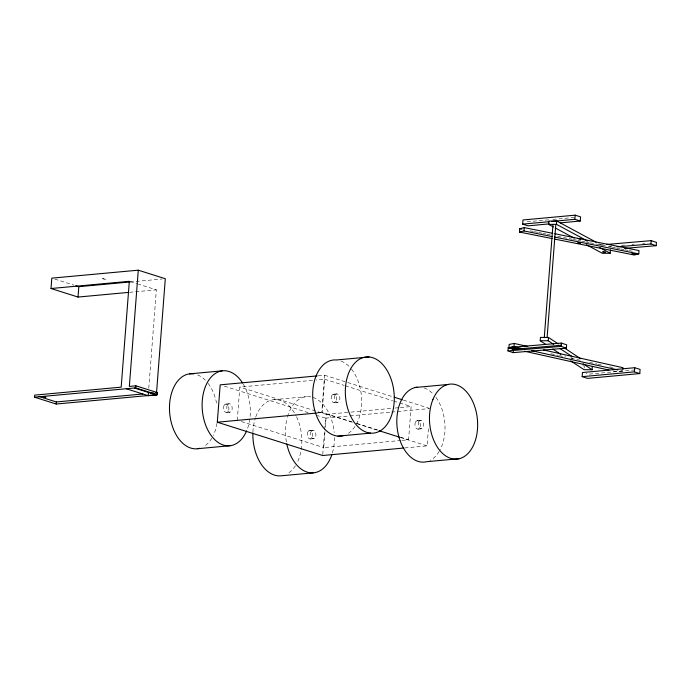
<?xml version="1.0" encoding="UTF-8"?>
<svg xmlns="http://www.w3.org/2000/svg" width="691" height="691" viewBox="0 0 691 691"><rect width="100%" height="100%" fill="white"/><g stroke="black" fill="none" stroke-linecap="round" stroke-linejoin="round"><path stroke-width="0.52" stroke-dasharray="3.46 2.59" d="M148.781 388.212L156.347 289.849L138.338 284.148M237.272 420.266L239.829 387.055L315.01 380.128M352.427 422.287L321.738 412.587L324.615 375.23L318.223 375.818M351.969 421.881L322.118 412.449L324.675 379.238L316.081 380.033M322.766 454.445L324.571 430.959M324.649 429.888L325.556 418.15L317.368 415.559M401.056 440.461L323.725 447.587L324.96 431.521M325.297 427.237L326.282 414.375L239.829 387.055M402.127 440.366L408.571 439.77L411.128 406.558L399.804 402.983M404.727 447.949L427.107 445.885L428.42 428.809M584.189 368.035L584.318 366.368L582.522 365.194M613.021 370.972L617.685 372.008L622.738 371.024L622.867 369.357M564.772 355.865L565.92 356.331M548.619 219.816L528.373 221.681L526.577 221.12M552.886 219.427L575.258 217.363M130.072 281.963L162.1 279.009M129.528 292.319L156.347 289.849M225.827 404.054L229.084 403.751M273.817 399.683L306.45 396.677M333.511 394.198L336.767 393.905M634.994 369.892L587.886 374.228L586.089 373.658M226.605 412.51L229.87 412.207M334.289 402.663L337.554 402.361M316.754 412.942L322.118 412.449M317.48 412.976L321.738 412.587M326.282 414.375L349.914 412.199M350.985 412.104L393.948 408.148M395.019 408.044L399.312 407.647M400.391 407.552L411.128 406.558M325.556 418.15L348.998 415.991M350.061 415.887L390.553 412.164M391.624 412.061L428.912 408.623M309.577 430.519L312.842 430.217M417.26 420.672L420.525 420.37M310.354 438.984L313.619 438.681M418.046 429.137L421.303 428.835M600.159 244.977L603.347 244.709M609.669 246.341L611.794 246.16M621.364 245.348L624.552 245.08M631.997 244.45L634.122 244.269M642.63 243.543L644.755 243.37M530.265 230.837L533.417 231.468M534.471 231.684L537.633 232.314M538.686 232.522L541.839 233.152M542.893 233.368L546.054 233.999M547.108 234.206L550.269 234.836M557.637 236.313L568.166 238.412M569.22 238.628L572.373 239.259M573.426 239.466L576.588 240.097M577.641 240.313L580.803 240.943M581.848 241.15L585.009 241.781M586.063 241.997L589.224 242.627M590.278 242.835L607.121 246.203M608.175 246.419L611.336 247.05M612.381 247.257L615.543 247.888M616.597 248.104L619.758 248.734M620.812 248.941L623.964 249.572M625.018 249.788L628.179 250.418M629.233 250.626L632.386 251.256M551.003 353.757L558.328 355.39M559.373 355.623L562.509 356.323M570.878 358.188L580.285 360.287M589.699 362.395L597.024 364.027M598.069 364.261L601.205 364.96M609.574 366.826L612.71 367.526M620.743 370.575L622.738 371.024M130.331 281.626L137.336 283.837M54.814 279.095L73.825 285.098M324.615 375.23L393.153 396.893M403.38 400.124L429.983 408.528M324.675 379.238L344.23 385.414M345.258 385.742L392.6 400.702M393.637 401.03L398.776 402.654M357.117 423.505L377.701 430.009M400.339 437.17L408.571 439.77M356.521 423.583L376.984 430.044M400.512 437.481L427.107 445.885M224.281 386.139L308.16 412.657M241.392 421.562L323.725 447.587M598.881 243.69L601.706 245.21M570.896 357.506L572.684 358.689M341.017 361.039A38.238 24.332 84.7 0 1 350.838 368.338M351.494 369.141A38.238 24.332 84.7 0 1 355.52 425.647M354.984 426.494A38.238 24.332 84.7 0 1 347.616 433.81M424.101 387.945A37.642 23.952 84.7 0 1 433.395 394.25M435.978 397.394A37.642 23.952 84.7 0 1 439.735 450.472M439.226 451.353A37.642 23.952 84.7 0 1 430.104 460.405M286.402 441.946A38.238 24.332 84.7 0 1 287.223 417.658M287.499 416.682A38.238 24.332 84.7 0 1 311.788 397.092M312.842 397.394A38.238 24.332 84.7 0 1 334.194 432.506M334.453 437.498A38.238 24.332 84.7 0 1 332.146 453.788M243.18 383.946A37.651 23.96 84.7 0 1 247.015 429.949M252.906 432.03A38.238 24.332 84.7 0 1 255.463 417.77M255.8 416.828A38.238 24.332 84.7 0 1 296.111 415.861M296.56 416.777A38.238 24.332 84.7 0 1 296.957 463.091M295.428 465.76A38.238 24.332 84.7 0 1 286.998 473.957M197.609 374.928A37.651 23.96 84.7 0 1 207.525 382.615M208.155 383.419A37.651 23.96 84.7 0 1 216.957 405.246M217.009 423.246A37.651 23.96 84.7 0 1 213.243 435.537M211.783 438.232A37.651 23.96 84.7 0 1 203.638 446.628M102.493 278.508C105.706 280.788 108.971 277.808 102.493 278.508M311.054 431.633A4.25 2.704 84.7 0 0 312.911 438.604A4.25 2.704 84.7 0 0 315.727 433.119A4.25 2.704 84.7 0 0 311.054 431.633M227.296 405.168A4.25 2.704 84.7 0 0 229.162 412.13A4.25 2.704 84.7 0 0 231.977 406.645A4.25 2.704 84.7 0 0 227.296 405.168M331.723 395.615A4.25 2.704 84.7 0 0 333.58 402.585A4.25 2.704 84.7 0 0 336.396 397.1A4.25 2.704 84.7 0 0 331.723 395.615M415.472 422.089A4.25 2.704 84.7 0 0 417.329 429.051A4.25 2.704 84.7 0 0 420.154 423.566A4.25 2.704 84.7 0 0 415.472 422.089M334.98 395.321A4.25 2.704 84.7 0 0 336.845 402.283A4.25 2.704 84.7 0 0 339.661 396.798A4.25 2.704 84.7 0 0 334.98 395.321M307.789 431.935A4.25 2.704 84.7 0 0 309.646 438.906A4.25 2.704 84.7 0 0 312.47 433.412A4.25 2.704 84.7 0 0 307.789 431.935M224.031 405.47A4.25 2.704 84.7 0 0 225.897 412.432A4.25 2.704 84.7 0 0 228.712 406.947A4.25 2.704 84.7 0 0 224.031 405.47M418.737 421.786A4.25 2.704 84.7 0 0 420.594 428.757A4.25 2.704 84.7 0 0 423.41 423.263A4.25 2.704 84.7 0 0 418.737 421.786"/><path stroke-width="1.04" d="M138.286 270.181L129.347 386.407L135.877 385.803L157.488 392.635L157.323 394.708L56.161 404.028L34.55 397.195L34.705 395.122L121.184 387.159L129.329 281.306L51.013 288.518L51.808 278.145L138.286 270.181L165.304 278.715L156.365 394.941L148.202 395.693L126.332 388.783M56.161 404.028L56.325 401.955L38.826 396.427M128.457 292.414L78.031 297.061L78.826 286.679L75.829 285.737M157.323 394.708L135.712 387.876L135.877 385.803M148.202 395.693L148.453 392.488M403.665 448.044L322.68 455.507L217.311 422.21L220.187 384.844L317.16 375.913M507.963 350.907L508.222 347.59L561.377 343.082L566.637 344.8L566.378 348.126L513.223 352.635L507.963 350.907L561.118 346.407L566.378 348.126M515.236 349.162L508.913 347.754L509.172 344.429L514.225 343.444L527.82 346.476M552.118 238.576L519.477 232.055L519.736 228.73L524.244 227.624L552.67 233.308M549.181 223.893L528.054 225.836L522.655 224.126L522.975 219.98L575.18 215.169L580.587 216.879L580.267 221.025L560.211 222.873M513.223 352.635L513.473 349.309L508.222 347.59M508.913 347.754L513.974 346.761L514.225 343.444M519.477 232.055L523.985 230.949L524.244 227.624M553.387 226.95L548.671 224.411L548.93 221.085L556.713 220.99L596.048 242.161M545.588 344.282L540.215 340.732L540.474 337.415L548.49 337.458L558.337 343.954M544.318 337.035L552.93 225.119M547.134 337.208L555.745 225.283M587.566 241.055L556.454 224.316L556.713 220.99M553.603 344.325L548.239 340.775L548.49 337.458M561.118 346.407L561.377 343.082M580.267 221.025L574.869 219.315L575.18 215.169M582.168 376.673L582.487 372.527L634.701 367.716L640.099 369.417L639.78 373.572L587.566 378.383L582.168 376.673L634.381 371.862L639.78 373.572M570.636 360.832L584.059 369.694L592.075 369.737L592.334 366.411M586.383 244.709L602.414 253.338L610.188 253.234L610.447 249.917M622.867 369.357L622.997 367.698L543.515 349.974M554.225 239L634.243 255.005L638.752 253.899L639.002 250.574L554.778 233.731M634.381 371.862L634.701 367.716M651.19 240.658L656.45 242.377L656.191 245.694L650.939 243.975L651.19 240.658L606.543 244.441M578.082 243.094L580.518 243.111M578.039 238.758L580.829 238.887L579.991 239.121M580.423 243.172L579.991 243.258M522.655 224.126L548.861 221.716M551.85 221.44L574.869 219.315M78.826 286.679L130.072 281.963M369.08 356.971L336.448 359.976A38.238 24.332 84.7 0 0 312.997 400.918A38.238 24.332 84.7 0 0 344.196 435.39M189.541 373.866L222.174 370.86M34.55 397.195L135.712 387.876M56.325 401.955L142.804 393.991M150.958 393.239L153.756 392.98M155.622 392.808L157.488 392.635M415.153 387.513L447.785 384.507M217.311 422.21L316.409 413.08M197.626 448.709L230.258 445.704M337.89 436.142L370.523 433.136A38.238 24.332 84.7 0 0 390.64 377.856A38.238 24.332 84.7 0 0 348.247 374.168A38.238 24.332 84.7 0 0 370.523 433.136M459.308 458.686L426.675 461.692A37.642 23.952 84.7 0 1 397.282 428.817A37.642 23.952 84.7 0 1 417.209 387.15M313.481 472.825L280.848 475.831A38.238 24.332 84.7 0 1 252.871 433.015M617.02 246.851L650.939 243.975M624.629 248.371L656.191 245.694M513.473 349.309L561.334 345.25M548.671 224.411L556.454 224.316M540.215 340.732L548.239 340.775M519.736 228.73L521.835 229.153M523.985 230.949L552.411 236.633M554.519 237.056L638.752 253.899M513.974 346.761L522.12 348.575M531.586 350.691L617.745 369.91M524.719 351.278L609.021 370.082M51.013 288.518L78.031 297.061M394.181 397.213L402.361 399.795M379.031 430.692L399.484 437.161M134.495 388.031L156.365 394.941M599.823 247.654L610.188 253.234M555.27 227.961L574.126 238.11M580.492 243.016L577.711 242.886M564.599 348.091L580.699 358.733M559.865 348.463L572.39 356.737M583.126 363.829L592.075 369.737M552.748 349.007L560.798 354.328M331.835 454.747A38.238 24.332 84.7 0 1 308.272 472.437A38.238 24.332 84.7 0 1 286.782 443.907M246.652 430.83A37.651 23.96 84.7 0 1 212.172 436.833A37.651 23.96 84.7 0 1 207.542 382.14A37.651 23.96 84.7 0 1 242.61 383.021M199.673 448.295A37.651 23.96 84.7 0 1 169.658 412.769A37.651 23.96 84.7 0 1 193.73 373.891M632.11 253.657L634.874 253.96L632.11 253.657M43.732 396.807L45.779 397.057L43.732 396.807M510.122 347.53L509.906 347.97L510.848 348.454A4.405 0.881 4.4 0 0 513.81 348.99L517.809 348.912A4.405 0.881 4.4 0 0 517.956 347.953A4.405 0.881 4.4 0 0 513.508 347.219L510.122 347.53M602.82 251.913L605.532 252.25L602.82 251.913M432.929 399.502A37.642 23.952 84.7 0 0 453.054 458.928A37.642 23.952 84.7 0 0 474.665 406.36A37.642 23.952 84.7 0 0 432.929 399.502"/></g></svg>
